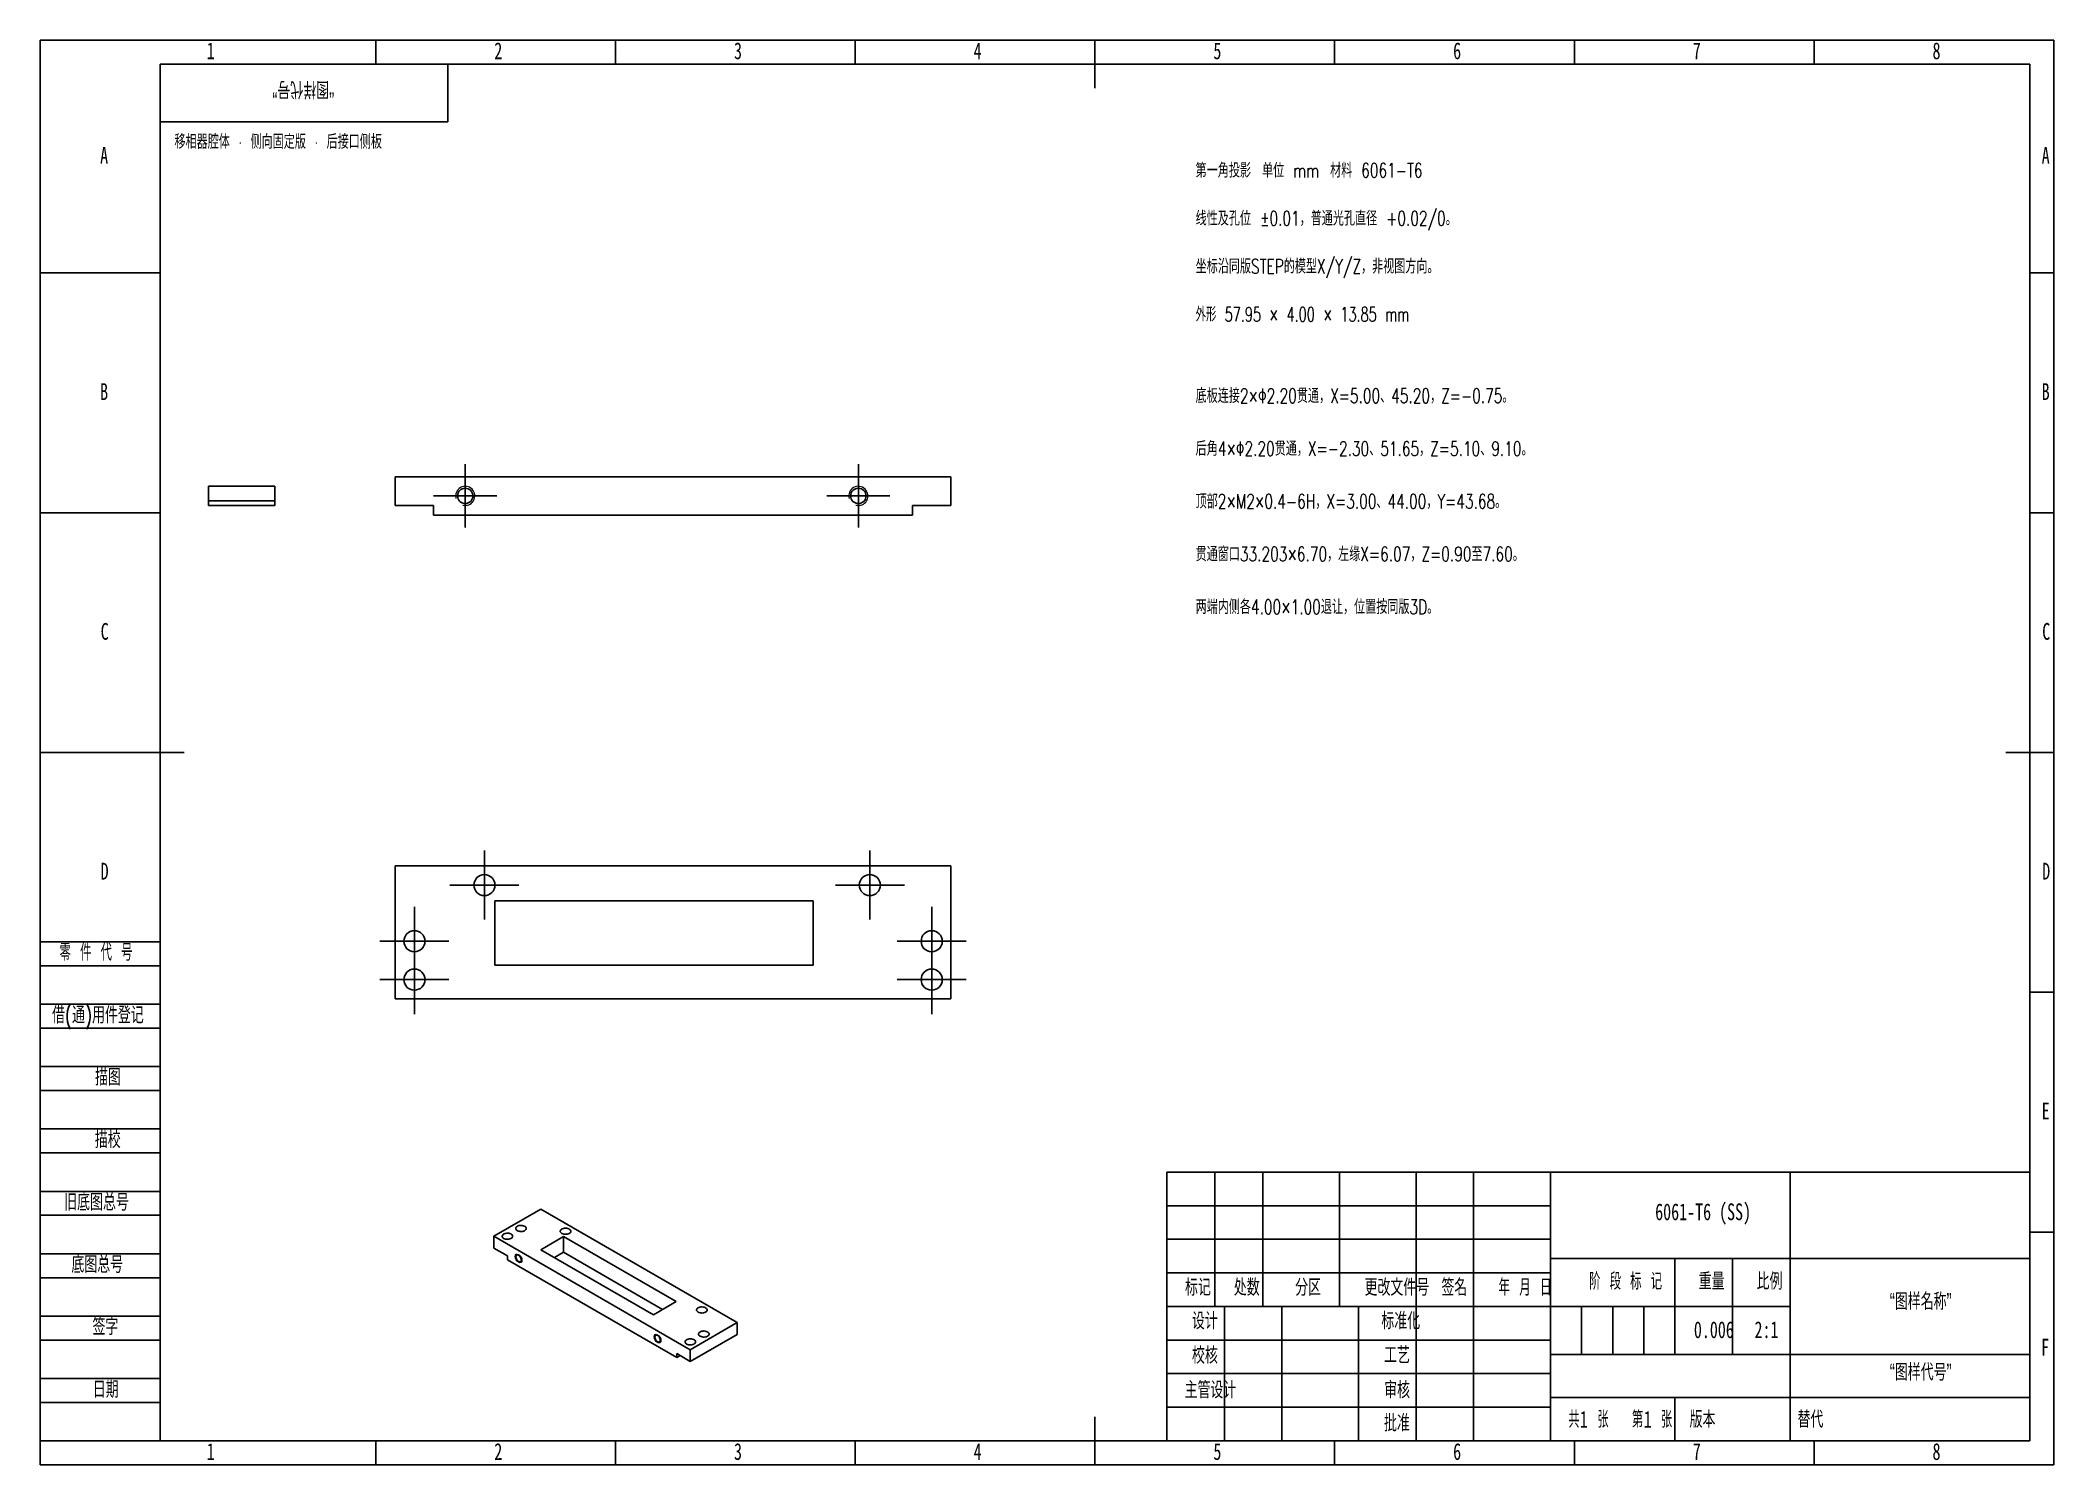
# Model space of a CAD drawing. Header units: millimetres. Extents: x 0 to 420, y 0 to 297.
import ezdxf

# ---------------------------------------------------------------- set-up
doc = ezdxf.new("R2010")
doc.units = ezdxf.units.MM
for name, color, linetype in [('10', 7, 'Continuous'), ('5', 7, 'Continuous'), ('9', 7, 'Continuous'), ('SLD-0', 7, 'Continuous')]:
    doc.layers.add(name, color=color, linetype=linetype)
doc.styles.add('SLDTEXTSTYLE0', font='TXT', dxfattribs={"width": 0.7, "bigfont": 'bigfont'})
doc.styles.add('SLDTEXTSTYLE1', font='TXT', dxfattribs={"width": 0.653846, "bigfont": 'bigfont'})
doc.styles.add('SLDTEXTSTYLE2', font='TXT', dxfattribs={"width": 0.62, "bigfont": 'bigfont'})
doc.styles.add('SLDTEXTSTYLE3', font='TXT', dxfattribs={"width": 0.614286, "bigfont": 'bigfont'})
doc.styles.add('SLDTEXTSTYLE4', font='TXT', dxfattribs={"width": 0.6, "bigfont": 'bigfont'})
doc.styles.add('SLDTEXTSTYLE5', font='TXT', dxfattribs={"width": 0.7})

# ---------------------------------------------------------------- blocks, each defined once
blk = doc.blocks.new('SW_CENTERMARKSYMBOL_0')
at = {"layer": '10', "color": 0}
for p, q in [((0, 5), (0, 6.6)), ((0, 0), (0, 5)), ((-5, 0), (-6.6, 0)), ((0, 0), (-5, 0)), ((0, 0), (0, -5)), ((0, 0), (5, 0)), ((5, 0), (6.6, 0)), ((0, -5), (0, -6.6))]:
    blk.add_line(p, q, dxfattribs=at)
blk = doc.blocks.new('SW_CENTERMARKSYMBOL_1')
at = {"layer": '10', "color": 0}
for p, q in [((0, 5), (0, 6.6)), ((0, 0), (0, 5)), ((-5, 0), (-6.6, 0)), ((0, 0), (-5, 0)), ((0, 0), (0, -5)), ((0, 0), (5, 0)), ((5, 0), (6.6, 0)), ((0, -5), (0, -6.6))]:
    blk.add_line(p, q, dxfattribs=at)
blk = doc.blocks.new('SW_CENTERMARKSYMBOL_2')
at = {"layer": '10', "color": 0}
for p, q in [((0, 5), (0, 7.2)), ((0, 0), (0, 5)), ((-5, 0), (-7.2, 0)), ((0, 0), (-5, 0)), ((0, 0), (0, -5)), ((0, 0), (5, 0)), ((5, 0), (7.2, 0)), ((0, -5), (0, -7.2))]:
    blk.add_line(p, q, dxfattribs=at)
blk = doc.blocks.new('SW_CENTERMARKSYMBOL_3')
at = {"layer": '10', "color": 0}
for p, q in [((0, 5), (0, 7.2)), ((0, 0), (0, 5)), ((-5, 0), (-7.2, 0)), ((0, 0), (-5, 0)), ((0, 0), (0, -5)), ((0, 0), (5, 0)), ((5, 0), (7.2, 0)), ((0, -5), (0, -7.2))]:
    blk.add_line(p, q, dxfattribs=at)
blk = doc.blocks.new('SW_CENTERMARKSYMBOL_4')
at = {"layer": '10', "color": 0}
for p, q in [((0, 5), (0, 7.2)), ((0, 0), (0, 5)), ((-5, 0), (-7.2, 0)), ((0, 0), (-5, 0)), ((0, 0), (0, -5)), ((0, 0), (5, 0)), ((5, 0), (7.2, 0)), ((0, -5), (0, -7.2))]:
    blk.add_line(p, q, dxfattribs=at)
blk = doc.blocks.new('SW_CENTERMARKSYMBOL_5')
at = {"layer": '10', "color": 0}
for p, q in [((0, 5), (0, 7.2)), ((0, 0), (0, 5)), ((-5, 0), (-7.2, 0)), ((0, 0), (-5, 0)), ((0, 0), (0, -5)), ((0, 0), (5, 0)), ((5, 0), (7.2, 0)), ((0, -5), (0, -7.2))]:
    blk.add_line(p, q, dxfattribs=at)
blk = doc.blocks.new('SW_CENTERMARKSYMBOL_6')
at = {"layer": '10', "color": 0}
for p, q in [((0, 5), (0, 7.2)), ((0, 0), (0, 5)), ((-5, 0), (-7.2, 0)), ((0, 0), (-5, 0)), ((0, 0), (0, -5)), ((0, 0), (5, 0)), ((5, 0), (7.2, 0)), ((0, -5), (0, -7.2))]:
    blk.add_line(p, q, dxfattribs=at)
blk = doc.blocks.new('SW_CENTERMARKSYMBOL_7')
at = {"layer": '10', "color": 0}
for p, q in [((0, 5), (0, 7.2)), ((0, 0), (0, 5)), ((-5, 0), (-7.2, 0)), ((0, 0), (-5, 0)), ((0, 0), (0, -5)), ((0, 0), (5, 0)), ((5, 0), (7.2, 0)), ((0, -5), (0, -7.2))]:
    blk.add_line(p, q, dxfattribs=at)

msp = doc.modelspace()

# ---------------------------------------------------------------- linework, layer by layer
at = {"color": 7, "linetype": 'Continuous', "lineweight": 25}
for p, q in [((189.95, 206), (74.05, 206)), ((74.05, 206), (74.05, 200)), ((189.95, 200), (189.95, 206)), ((35.07, 204), (48.93, 204)), ((35.07, 201), (35.07, 204)), ((48.93, 204), (48.93, 201)), ((48.93, 201), (35.07, 201)), ((35.07, 201), (35.07, 200)), ((48.93, 200), (35.07, 200)), ((48.93, 201), (48.93, 200)), ((82.05, 200), (74.05, 200)), ((82.05, 198), (82.05, 200)), ((82.05, 198), (181.95, 198)), ((189.95, 200), (181.95, 200)), ((181.95, 200), (181.95, 198)), ((74.05, 124.85), (189.95, 124.85)), ((74.05, 97.15), (74.05, 124.85)), ((189.95, 97.15), (189.95, 124.85)), ((161.2, 117.55), (94.79, 117.55)), ((94.79, 117.55), (94.79, 104.15)), ((161.2, 104.15), (161.2, 117.55)), ((94.79, 104.15), (161.2, 104.15)), ((189.95, 97.15), (74.05, 97.15)), ((94.61, 47.63), (104.41, 53.29)), ((104.41, 53.29), (145.39, 29.63)), ((135.59, 23.98), (94.61, 47.63)), ((94.61, 47.63), (94.61, 45.18)), ((109.16, 47.56), (104.42, 44.83)), ((132.64, 34.01), (109.16, 47.56)), ((109.16, 44.3), (109.16, 47.56)), ((97.44, 43.55), (94.61, 45.18)), ((97.44, 42.73), (97.44, 43.55)), ((97.44, 42.73), (132.76, 22.34)), ((104.42, 44.83), (127.9, 31.28)), ((109.16, 44.3), (107.25, 43.2)), ((129.81, 32.38), (109.16, 44.3)), ((127.9, 31.28), (132.64, 34.01)), ((135.59, 23.98), (145.39, 29.63)), ((145.39, 29.63), (145.39, 27.18)), ((145.39, 27.18), (135.59, 21.53)), ((135.59, 21.53), (132.76, 23.16)), ((132.76, 23.16), (132.76, 22.34)), ((133.47, 22.75), (132.76, 22.34)), ((135.59, 21.53), (135.59, 23.98))]:
    msp.add_line(p, q, dxfattribs=at)
at = {"color": 7, "linetype": 'Continuous', "lineweight": 25, "flags": 128}
for points in [[(96.66, 47.18), (96.85, 47.1), (97.06, 47.04), (97.29, 47), (97.53, 47), (97.77, 47.03), (97.98, 47.08), (98.18, 47.16), (98.34, 47.26), (98.45, 47.38), (98.52, 47.51), (98.54, 47.65), (98.51, 47.79), (98.43, 47.92), (98.3, 48.03), (98.13, 48.13), (97.93, 48.2), (97.71, 48.25), (97.47, 48.27), (97.24, 48.26), (97.01, 48.22), (96.8, 48.15), (96.62, 48.06), (96.49, 47.95), (96.39, 47.82), (96.35, 47.69), (96.35, 47.55), (96.41, 47.41), (96.52, 47.29), (96.66, 47.18)], [(99.49, 48.82), (99.68, 48.73), (99.89, 48.67), (100.12, 48.64), (100.36, 48.63), (100.59, 48.66), (100.81, 48.71), (101.01, 48.79), (101.16, 48.9), (101.28, 49.02), (101.35, 49.15), (101.37, 49.28), (101.34, 49.42), (101.26, 49.55), (101.13, 49.66), (100.96, 49.76), (100.76, 49.84), (100.54, 49.88), (100.3, 49.9), (100.06, 49.89), (99.84, 49.85), (99.63, 49.78), (99.45, 49.69), (99.31, 49.58), (99.22, 49.45), (99.17, 49.32), (99.18, 49.18), (99.24, 49.05), (99.34, 48.92), (99.49, 48.82)], [(108.79, 48.23), (108.98, 48.14), (109.19, 48.08), (109.42, 48.05), (109.66, 48.04), (109.89, 48.07), (110.11, 48.12), (110.3, 48.2), (110.46, 48.3), (110.58, 48.42), (110.65, 48.55), (110.67, 48.69), (110.64, 48.83), (110.55, 48.96), (110.43, 49.07), (110.26, 49.17), (110.06, 49.24), (109.83, 49.29), (109.6, 49.31), (109.36, 49.3), (109.13, 49.26), (108.93, 49.19), (108.75, 49.1), (108.61, 48.99), (108.52, 48.86), (108.47, 48.73), (108.48, 48.59), (108.54, 48.46), (108.64, 48.33), (108.79, 48.23)], [(100.34, 42.69), (100.32, 42.87), (100.27, 43.05), (100.19, 43.23), (100.08, 43.4), (99.95, 43.54), (99.81, 43.65), (99.67, 43.72), (99.54, 43.75), (99.42, 43.73), (99.32, 43.67), (99.25, 43.56), (99.21, 43.43), (99.21, 43.26), (99.25, 43.08), (99.32, 42.9), (99.42, 42.73), (99.54, 42.57), (99.67, 42.44), (99.81, 42.35), (99.95, 42.3), (100.08, 42.29), (100.19, 42.34), (100.27, 42.42), (100.32, 42.54), (100.34, 42.69)], [(137.22, 31.82), (137.4, 31.73), (137.62, 31.67), (137.85, 31.64), (138.08, 31.63), (138.32, 31.66), (138.54, 31.71), (138.73, 31.79), (138.89, 31.89), (139.01, 32.01), (139.08, 32.15), (139.09, 32.28), (139.06, 32.42), (138.98, 32.55), (138.85, 32.66), (138.68, 32.76), (138.48, 32.83), (138.26, 32.88), (138.02, 32.9), (137.79, 32.89), (137.56, 32.85), (137.35, 32.78), (137.18, 32.69), (137.04, 32.58), (136.94, 32.45), (136.9, 32.32), (136.91, 32.18), (136.96, 32.05), (137.07, 31.92), (137.22, 31.82)], [(129.33, 25.96), (129.32, 26.13), (129.26, 26.31), (129.18, 26.49), (129.07, 26.66), (128.94, 26.8), (128.8, 26.92), (128.66, 26.99), (128.53, 27.01), (128.41, 27), (128.31, 26.93), (128.24, 26.83), (128.21, 26.69), (128.21, 26.53), (128.24, 26.35), (128.31, 26.16), (128.41, 25.99), (128.53, 25.83), (128.66, 25.7), (128.8, 25.61), (128.94, 25.56), (129.07, 25.56), (129.18, 25.6), (129.26, 25.68), (129.32, 25.81), (129.33, 25.96)], [(134.81, 25.16), (135, 25.08), (135.21, 25.01), (135.44, 24.98), (135.68, 24.98), (135.91, 25), (136.13, 25.06), (136.33, 25.14), (136.48, 25.24), (136.6, 25.36), (136.67, 25.49), (136.69, 25.63), (136.66, 25.76), (136.58, 25.89), (136.45, 26.01), (136.28, 26.11), (136.08, 26.18), (135.86, 26.23), (135.62, 26.25), (135.38, 26.23), (135.16, 26.19), (134.95, 26.13), (134.77, 26.04), (134.63, 25.92), (134.54, 25.8), (134.49, 25.66), (134.5, 25.53), (134.56, 25.39), (134.66, 25.27), (134.81, 25.16)], [(137.64, 26.79), (137.83, 26.71), (138.04, 26.65), (138.27, 26.61), (138.51, 26.61), (138.74, 26.64), (138.96, 26.69), (139.15, 26.77), (139.31, 26.87), (139.43, 26.99), (139.5, 27.12), (139.52, 27.26), (139.49, 27.4), (139.4, 27.53), (139.28, 27.64), (139.11, 27.74), (138.91, 27.81), (138.68, 27.86), (138.45, 27.88), (138.21, 27.87), (137.98, 27.83), (137.78, 27.76), (137.6, 27.67), (137.46, 27.56), (137.37, 27.43), (137.32, 27.3), (137.33, 27.16), (137.39, 27.02), (137.49, 26.9), (137.64, 26.79)]]:
    msp.add_lwpolyline(points, dxfattribs=at)
at = {"color": 7, "linetype": 'Continuous', "lineweight": 18, "flags": 128}
for points in [[(99.78, 42.2), (99.51, 42.42), (99.28, 42.73), (99.12, 43.09), (99.07, 43.43), (99.12, 43.71), (99.28, 43.89), (99.51, 43.93), (99.78, 43.84), (100.05, 43.62), (100.28, 43.31), (100.43, 42.96), (100.48, 42.61), (100.43, 42.33), (100.28, 42.15), (100.05, 42.11), (99.78, 42.2)], [(128.77, 25.47), (128.5, 25.69), (128.27, 26), (128.11, 26.35), (128.06, 26.69), (128.11, 26.97), (128.27, 27.15), (128.5, 27.19), (128.77, 27.1), (129.04, 26.88), (129.27, 26.57), (129.42, 26.22), (129.47, 25.88), (129.42, 25.59), (129.27, 25.42), (129.04, 25.37), (128.77, 25.47)]]:
    msp.add_lwpolyline(points, dxfattribs=at)
at = {"color": 7, "linetype": 'Continuous', "lineweight": 25}
for centre, radius in [((88.65, 202), 1.6), ((170.65, 202), 1.6), ((92.65, 120.85), 2.2), ((173.05, 120.85), 2.2), ((78.05, 109.15), 2.2), ((185.95, 109.15), 2.2), ((78.05, 101.15), 2.2), ((185.95, 101.15), 2.2)]:
    msp.add_circle(centre, radius, dxfattribs=at)
at = {"color": 7, "linetype": 'Continuous', "lineweight": 18}
for centre in [(88.65, 202), (170.65, 202)]:
    msp.add_arc(centre, 2, 255, 195, dxfattribs=at)
at = {"layer": '10', "color": 7}
for p, q in [((0, 109), (25, 109)), ((0, 104), (25, 104)), ((0, 96), (25, 96)), ((0, 91), (25, 91)), ((0, 83), (25, 83)), ((0, 78), (25, 78)), ((0, 70), (25, 70)), ((0, 65), (25, 65)), ((0, 57), (25, 57)), ((0, 52), (25, 52)), ((235, 54), (315, 54)), ((235, 47), (315, 47)), ((0, 44), (25, 44)), ((0, 39), (25, 39)), ((0, 31), (25, 31)), ((0, 26), (25, 26)), ((0, 18), (25, 18)), ((0, 13), (25, 13))]:
    msp.add_line(p, q, dxfattribs=at)
at = {"layer": '10', "color": 7, "lineweight": 25}
for p, q in [((245, 61), (245, 33)), ((255, 61), (255, 33)), ((271, 61), (271, 33)), ((287, 61), (287, 5)), ((299, 61), (299, 5)), ((315, 61), (315, 5)), ((365, 61), (365, 33)), ((315, 43), (415, 43)), ((340.99, 43), (340.99, 23)), ((353, 43), (353, 23)), ((235, 40), (315, 40)), ((235, 33), (365, 33)), ((247, 33), (247, 5)), ((259, 33), (259, 5)), ((275, 33), (275, 5)), ((365, 33), (365, 5)), ((235, 26), (315, 26)), ((315, 23), (415, 23)), ((235, 19), (315, 19)), ((315, 14), (415, 14)), ((235, 12), (315, 12))]:
    msp.add_line(p, q, dxfattribs=at)
at = {"layer": '5'}
for p, q in [((70, 297), (70, 292)), ((120, 297), (120, 292)), ((170, 297), (170, 292)), ((270, 297), (270, 292)), ((320, 297), (320, 292)), ((370, 297), (370, 292)), ((0, 248.5), (25, 248.5)), ((420, 248.5), (415, 248.5)), ((0, 198.5), (25, 198.5)), ((420, 198.5), (415, 198.5)), ((420, 98.5), (415, 98.5)), ((420, 48.5), (415, 48.5)), ((70, 0), (70, 5)), ((120, 0), (120, 5)), ((170, 0), (170, 5)), ((270, 0), (270, 5)), ((320, 0), (320, 5)), ((370, 0), (370, 5))]:
    msp.add_line(p, q, dxfattribs=at)
at = {"layer": '5', "lineweight": 25}
for p, q in [((220, 297), (220, 287)), ((0, 148.5), (30, 148.5)), ((420, 148.5), (410, 148.5)), ((220, 0), (220, 10))]:
    msp.add_line(p, q, dxfattribs=at)
at = {"layer": '5', "color": 7, "lineweight": 25}
for p, q in [((415, 292), (25, 292)), ((25, 292), (25, 5)), ((85, 280), (85, 292)), ((415, 5), (415, 292)), ((25, 280), (85, 280)), ((235, 61), (415, 61)), ((235, 61), (235, 5)), ((0, 5), (415, 5))]:
    msp.add_line(p, q, dxfattribs=at)
at = {"layer": '9', "color": 7}
for p, q in [((420, 297), (0, 297)), ((0, 297), (0, 0)), ((420, 148.5), (420, 297)), ((420, 0), (420, 148.5)), ((0, 0), (420, 0))]:
    msp.add_line(p, q, dxfattribs=at)
at = {"layer": 'SLD-0'}
for p, q in [((321.5, 33), (321.5, 23)), ((328, 33), (328, 23)), ((334.5, 33), (334.5, 23))]:
    msp.add_line(p, q, dxfattribs=at)
at = {"layer": 'SLD-0', "lineweight": 25}
msp.add_line((340.99, 14), (340.99, 5), dxfattribs=at)

# ---------------------------------------------------------------- block references
at = {"layer": '10'}
for name, p in [('SW_CENTERMARKSYMBOL_1', (88.65, 202)), ('SW_CENTERMARKSYMBOL_0', (170.65, 202)), ('SW_CENTERMARKSYMBOL_7', (92.65, 120.85)), ('SW_CENTERMARKSYMBOL_6', (173.05, 120.85)), ('SW_CENTERMARKSYMBOL_4', (78.05, 109.15)), ('SW_CENTERMARKSYMBOL_3', (185.95, 109.15)), ('SW_CENTERMARKSYMBOL_5', (78.05, 101.15)), ('SW_CENTERMARKSYMBOL_2', (185.95, 101.15))]:
    msp.add_blockref(name, p, dxfattribs=at)

# ---------------------------------------------------------------- texts
for s, insert, char_height, attachment_point, style in [('1', (35.54, 296.56), 3.5, 2, 'SLDTEXTSTYLE5'), ('2', (95.54, 296.56), 3.5, 2, 'SLDTEXTSTYLE5'), ('3', (145.54, 296.56), 3.5, 2, 'SLDTEXTSTYLE5'), ('4', (195.54, 296.56), 3.5, 2, 'SLDTEXTSTYLE5'), ('5', (245.54, 296.56), 3.5, 2, 'SLDTEXTSTYLE5'), ('6', (295.55, 296.56), 3.5, 2, 'SLDTEXTSTYLE5'), ('7', (345.55, 296.56), 3.5, 2, 'SLDTEXTSTYLE5'), ('8', (395.55, 296.56), 3.5, 2, 'SLDTEXTSTYLE5'), ('移相器腔体 · 侧向固定版 · 后接口侧板', (28, 277.37), 3, 1, 'SLDTEXTSTYLE0'), ('A', (13.32, 274.75), 3.5, 2, 'SLDTEXTSTYLE5'), ('A', (418.32, 274.75), 3.5, 2, 'SLDTEXTSTYLE5'), ('第一角投影\u3000单位 mm\u3000材料 6061-T6', (241, 271.37), 3, 1, 'SLDTEXTSTYLE0'), ('线性及孔位 ±0.01，普通光孔直径 +0.02/0。', (241, 261.37), 3, 1, 'SLDTEXTSTYLE0'), ('坐标沿同版STEP的模型X/Y/Z，非视图方向。', (241, 251.37), 3, 1, 'SLDTEXTSTYLE0'), ('外形 57.95 × 4.00 × 13.85 mm', (241, 241.37), 3, 1, 'SLDTEXTSTYLE1'), ('B', (13.32, 225.5), 3.5, 2, 'SLDTEXTSTYLE5'), ('底板连接2×Φ2.20贯通，X=5.00、45.20，Z=-0.75。', (241, 224.37), 3, 1, 'SLDTEXTSTYLE0'), ('B', (418.32, 225.5), 3.5, 2, 'SLDTEXTSTYLE5'), ('后角4×Φ2.20贯通，X=-2.30、51.65，Z=5.10、9.10。', (241, 213.37), 3, 1, 'SLDTEXTSTYLE0'), ('顶部2×M2×0.4-6H，X=3.00、44.00，Y=43.68。', (241, 202.37), 3, 1, 'SLDTEXTSTYLE0'), ('贯通窗口33.203×6.70，左缘X=6.07，Z=0.90至7.60。', (241, 191.37), 3, 1, 'SLDTEXTSTYLE0'), ('两端内侧各4.00×1.00退让，位置按同版3D。', (241, 180.37), 3, 1, 'SLDTEXTSTYLE0'), ('C', (13.43, 175.5), 3.5, 2, 'SLDTEXTSTYLE5'), ('C', (418.43, 175.5), 3.5, 2, 'SLDTEXTSTYLE5'), ('D', (13.43, 125.5), 3.5, 2, 'SLDTEXTSTYLE5'), ('D', (418.43, 125.5), 3.5, 2, 'SLDTEXTSTYLE5'), ('E', (418.32, 75.5), 3.5, 2, 'SLDTEXTSTYLE5'), ('6061-T6 (SS)', (346.86, 54.48), 3.5, 2, 'SLDTEXTSTYLE5'), ('“图样名称”', (392.25, 35.79), 3.5, 2, 'SLDTEXTSTYLE0'), ('0.006', (349.1, 29.9), 3.5, 2, 'SLDTEXTSTYLE5'), ('2:1', (360.08, 29.9), 3.5, 2, 'SLDTEXTSTYLE5'), ('F', (418.22, 26.25), 3.5, 2, 'SLDTEXTSTYLE5'), ('“图样代号”', (392.25, 21.05), 3.5, 2, 'SLDTEXTSTYLE0'), ('1', (321.14, 11.2), 3.5, 1, 'SLDTEXTSTYLE5'), ('1', (334.48, 11.2), 3.5, 1, 'SLDTEXTSTYLE5'), ('1', (35.54, 4.5), 3.5, 2, 'SLDTEXTSTYLE5'), ('2', (95.54, 4.5), 3.5, 2, 'SLDTEXTSTYLE5'), ('3', (145.54, 4.5), 3.5, 2, 'SLDTEXTSTYLE5'), ('4', (195.54, 4.5), 3.5, 2, 'SLDTEXTSTYLE5'), ('5', (245.54, 4.5), 3.5, 2, 'SLDTEXTSTYLE5'), ('6', (295.55, 4.5), 3.5, 2, 'SLDTEXTSTYLE5'), ('7', (345.55, 4.5), 3.5, 2, 'SLDTEXTSTYLE5'), ('8', (395.55, 4.5), 3.5, 2, 'SLDTEXTSTYLE5')]:
    msp.add_mtext(s, dxfattribs=dict(at, insert=insert, char_height=char_height, attachment_point=attachment_point, style=style))
at = {"layer": '10', "color": 7, "char_height": 3.5}
for s, insert, attachment_point, style in [('零 件 代 号', (4.02, 108.59), 1, 'SLDTEXTSTYLE3'), ('借(通)用件登记', (2.47, 95.5), 1, 'SLDTEXTSTYLE0'), ('描图', (14.11, 82.55), 2, 'SLDTEXTSTYLE0'), ('描校', (14.08, 69.52), 2, 'SLDTEXTSTYLE0'), ('旧底图总号', (5, 56.49), 1, 'SLDTEXTSTYLE0'), ('底图总号', (6.5, 43.49), 1, 'SLDTEXTSTYLE0'), ('标记', (241.49, 38.72), 2, 'SLDTEXTSTYLE0'), ('处数', (251.67, 38.72), 2, 'SLDTEXTSTYLE0'), ('分区', (264.46, 38.72), 2, 'SLDTEXTSTYLE0'), ('更改文件号', (282.98, 38.72), 2, 'SLDTEXTSTYLE0'), ('签名', (294.97, 38.72), 2, 'SLDTEXTSTYLE0'), ('年 月 日', (309.71, 38.72), 2, 'SLDTEXTSTYLE2'), ('阶 段 标 记', (330.69, 39.99), 2, 'SLDTEXTSTYLE3'), ('重量', (348.63, 39.99), 2, 'SLDTEXTSTYLE0'), ('比例', (360.72, 39.99), 2, 'SLDTEXTSTYLE0'), ('签字', (13.59, 30.54), 2, 'SLDTEXTSTYLE0'), ('设计', (242.93, 31.73), 2, 'SLDTEXTSTYLE0'), ('标准化', (283.79, 31.73), 2, 'SLDTEXTSTYLE0'), ('校核', (242.93, 24.56), 2, 'SLDTEXTSTYLE0'), ('工艺', (283.02, 24.6), 2, 'SLDTEXTSTYLE0'), ('日期', (13.66, 17.44), 2, 'SLDTEXTSTYLE0'), ('主管设计', (244.09, 17.33), 2, 'SLDTEXTSTYLE0'), ('审核', (283.02, 17.33), 2, 'SLDTEXTSTYLE0'), ('批准', (283, 10.44), 2, 'SLDTEXTSTYLE0'), ('共  张', (322.96, 11.2), 2, 'SLDTEXTSTYLE4'), ('第  张', (336.22, 11.2), 2, 'SLDTEXTSTYLE4'), ('版本', (346.74, 11.2), 2, 'SLDTEXTSTYLE0')]:
    msp.add_mtext(s, dxfattribs=dict(at, insert=insert, attachment_point=attachment_point, style=style))
at = {"layer": 'SLD-0', "insert": (54.86, 285.02), "char_height": 3.5, "attachment_point": 2, "rotation": 180, "style": 'SLDTEXTSTYLE0'}
msp.add_mtext('“图样代号”', dxfattribs=at)
at = {"layer": 'SLD-0', "insert": (366.56, 11.2), "char_height": 3.5, "attachment_point": 1, "style": 'SLDTEXTSTYLE0'}
msp.add_mtext('替代', dxfattribs=at)

doc.saveas('drawing.dxf')
